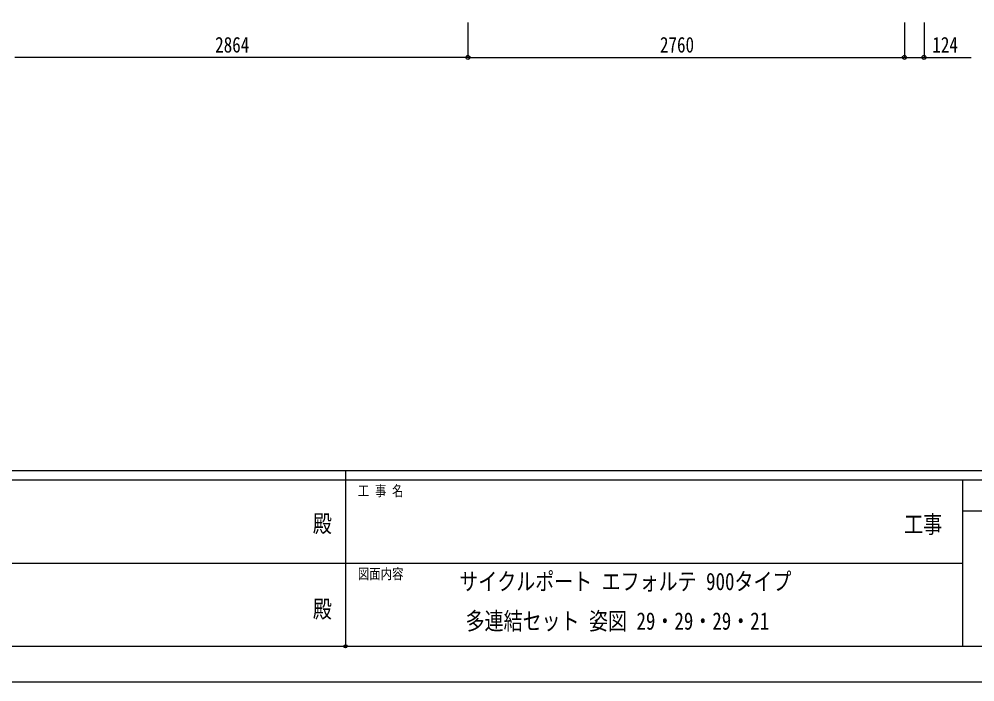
# Model space of a CAD drawing. Units: millimetres, scale not verified. Extents: x -12615 to 12615, y -8910 to 8910.
# Drawn here: x -2078 to 3964, y -8910 to -4721 of the extents above; entities that cross this region are included whole.
import ezdxf
from ezdxf.enums import TextEntityAlignment as Align

# ---------------------------------------------------------------- set-up
doc = ezdxf.new("R2010")
doc.units = ezdxf.units.MM
doc.header["$LTSCALE"] = 40
doc.header["$PDMODE"] = 32
doc.header["$PDSIZE"] = 20
for name, color, linetype in [('0-2_USER1', 3, 'Continuous'), ('0-6_YKK_D', 6, 'Continuous'), ('0-7_YKK_ZWAK', 7, 'Continuous')]:
    doc.layers.add(name, color=color, linetype=linetype)
doc.styles.add('ＭＳ ゴシック', font='')
doc.styles.get('ＭＳ ゴシック').set_extended_font_data('MS Gothic')

msp = doc.modelspace()

# ---------------------------------------------------------------- linework, layer by layer
at = {"layer": '0-6_YKK_D'}
for p, q in [((759.09, -4741.41), (759.09, -4963.86)), ((759.09, -4741.41), (759.09, -4963.86)), ((3519.09, -4741.41), (3519.09, -4963.86)), ((3519.09, -4741.41), (3519.09, -4963.86)), ((3643.09, -4741.41), (3643.09, -4963.86)), ((759.09, -4962.86), (-2104.91, -4962.86)), ((759.09, -4962.86), (3519.09, -4962.86))]:
    msp.add_line(p, q, dxfattribs=at)
msp.add_lwpolyline([(3519.09, -4962.86), (3643.09, -4962.86), (3941.49, -4962.86)], dxfattribs=at)
for centre in [(759.09, -4962.86), (759.09, -4962.86), (3519.09, -4962.86), (3519.09, -4962.86), (3643.09, -4962.86)]:
    msp.add_circle(centre, 12.75, dxfattribs=at)
at = {"layer": '0-7_YKK_ZWAK'}
for p, q in [((11685.06, -7575), (-11714.94, -7575)), ((-14.94, -7575), (-14.94, -8685)), ((-14.94, -7635), (-3914.94, -7635)), ((3885.06, -7635), (-14.94, -7635)), ((5955.06, -7830), (3885.06, -7830)), ((-3892.44, -8160), (-14.94, -8160)), ((-14.94, -8160), (3885.06, -8160)), ((-3914.94, -8685), (-14.94, -8685)), ((-14.94, -8685), (3885.06, -8685)), ((3885.06, -8685), (5955.06, -8685))]:
    msp.add_line(p, q, dxfattribs=at)
msp.add_lwpolyline([(-12615, -8910), (12615, -8910), (12615, 8910), (-12615, 8910)], close=True, dxfattribs=at)
msp.add_lwpolyline([(5955.06, -7635), (3885.06, -7635), (3885.06, -8685)], dxfattribs=at)
msp.add_point((-14.94, -8685), dxfattribs=at)

# ---------------------------------------------------------------- texts
at = {"layer": '0-2_USER1', "style": 'ＭＳ ゴシック', "width": 0.8}
for s, p in [('サイクルポート エフォルテ 900タイプ', (704.76, -8363.23)), ('多連結セット 姿図 29・29・29・21', (744.76, -8613.23))]:
    msp.add_text(s, height=110, dxfattribs=at).set_placement(p, align=Align.BOTTOM_LEFT)
at = {"layer": '0-6_YKK_D', "style": 'ＭＳ ゴシック', "width": 0.8}
for s, p in [('2864', (-838.51, -4961.52)), ('2760', (1973.49, -4961.52)), ('124', (3695.39, -4961.56))]:
    msp.add_text(s, height=98.97, dxfattribs=at).set_placement(p, align=Align.BOTTOM_LEFT)
at = {"layer": '0-7_YKK_ZWAK', "style": 'ＭＳ ゴシック', "width": 0.8}
for s, height, p in [('工 事 名', 65.98, (63.81, -7755)), ('殿', 110, (-221, -7997.5)), ('工事', 110, (3517, -8002.4)), ('図面内容', 65.98, (63.81, -8280)), ('殿', 110, (-221, -8537.5))]:
    msp.add_text(s, height=height, dxfattribs=at).set_placement(p, align=Align.BOTTOM_LEFT)

doc.saveas('drawing.dxf')
